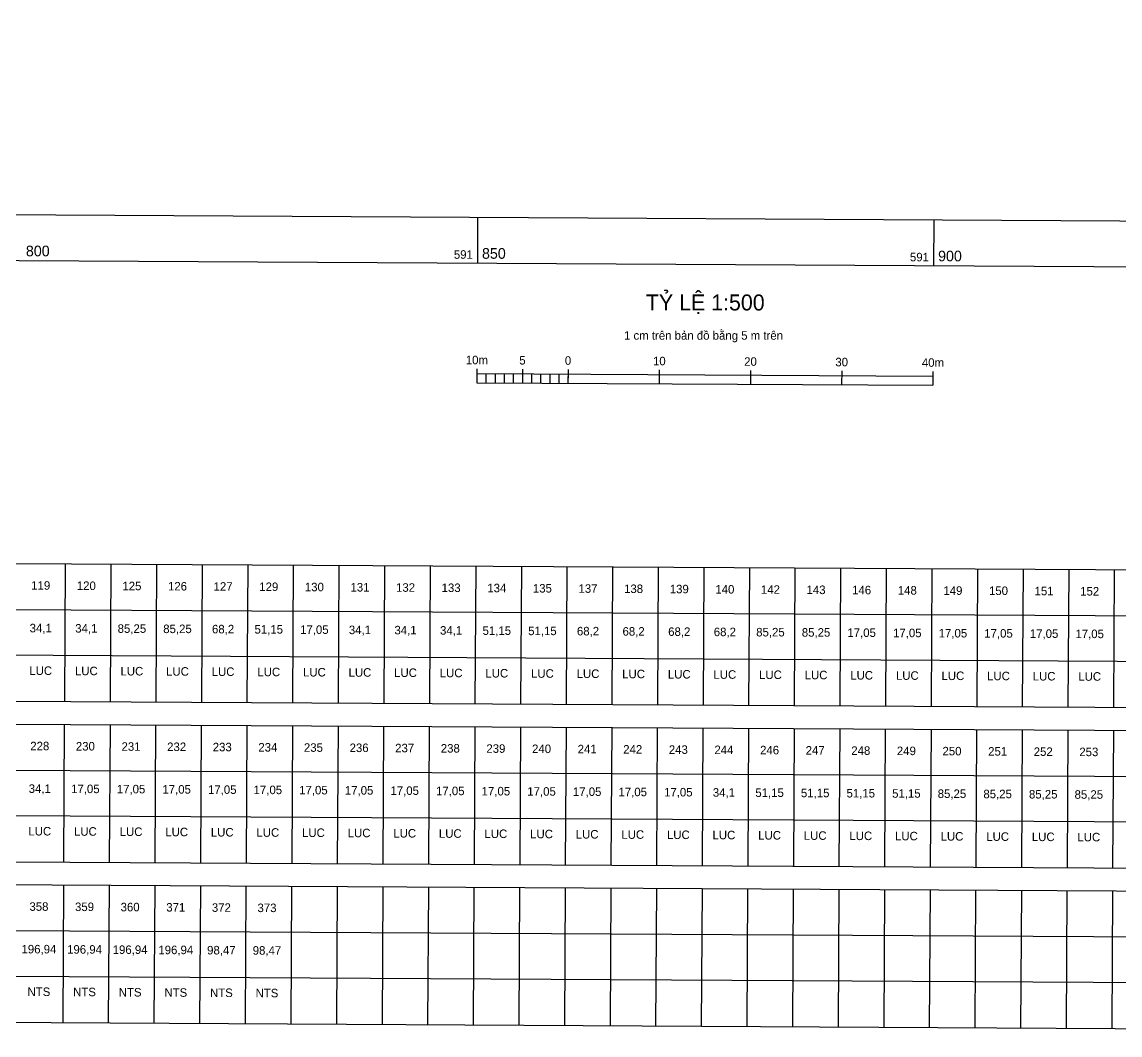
# Model space of a CAD drawing. Header units: metres. Extents: x 591850 to 11787374, y 2319432 to 2388242.
# Drawn here: x 11787030.3 to 11787159.1, y 2387736.4 to 2387855.2 of the extents above; entities that cross this region are included whole.
import ezdxf
from ezdxf.enums import TextEntityAlignment as Align

# ---------------------------------------------------------------- set-up
doc = ezdxf.new("R2010")
doc.units = ezdxf.units.M
doc.layers.add('FeatureAttribs', color=7, linetype='Continuous')
doc.layers.add('Level 63', color=7, linetype='Continuous')

# ---------------------------------------------------------------- blocks, each defined once
blk = doc.blocks.new('FEATURE')

msp = doc.modelspace()

# ---------------------------------------------------------------- linework, layer by layer
at = {"layer": 'Level 63', "color": 7}
for points in [[(11786919.91, 2388215.45), (11787305.28, 2388213.31), (11787303.14, 2387825.69), (11786917.79, 2387827.83), (11786919.91, 2388215.45)], [(11786925.24, 2388210.04), (11787299.89, 2388207.96), (11787297.82, 2387831.1), (11786923.17, 2387833.19), (11786925.24, 2388210.04)]]:
    msp.add_lwpolyline(points, close=True, dxfattribs=at)
for points in [[(11787083.73, 2387832.29, 0), (11787083.7, 2387826.91, 0)], [(11787137.25, 2387832, 0), (11787137.22, 2387826.61, 0)], [(11787083.63, 2387814.53, 0), (11787083.63, 2387812.91, 0)], [(11787083.63, 2387813.99, 0), (11787137.15, 2387813.69, 0)], [(11787084.7, 2387813.98, 0), (11787084.7, 2387812.91, 0)], [(11787085.77, 2387813.98, 0), (11787085.77, 2387812.9, 0)], [(11787086.84, 2387813.97, 0), (11787086.84, 2387812.89, 0)], [(11787087.91, 2387813.97, 0), (11787087.91, 2387812.89, 0)], [(11787088.99, 2387814.5, 0), (11787088.98, 2387812.88, 0)], [(11787088.98, 2387813.96, 0), (11787088.98, 2387812.88, 0)], [(11787090.05, 2387813.95, 0), (11787090.05, 2387812.88, 0)], [(11787091.12, 2387813.95, 0), (11787091.12, 2387812.87, 0)], [(11787092.2, 2387813.94, 0), (11787092.19, 2387812.86, 0)], [(11787093.27, 2387813.94, 0), (11787093.26, 2387812.86, 0)], [(11787094.34, 2387814.47, 0), (11787094.33, 2387812.85, 0)], [(11787094.34, 2387813.93, 0), (11787094.33, 2387812.85, 0)], [(11787105.04, 2387814.41, 0), (11787105.03, 2387812.79, 0)], [(11787115.75, 2387814.35, 0), (11787115.74, 2387812.73, 0)], [(11787126.45, 2387814.29, 0), (11787126.44, 2387812.67, 0)], [(11787137.16, 2387814.23, 0), (11787137.15, 2387812.61, 0)], [(11787083.63, 2387812.91, 0), (11787137.15, 2387812.61, 0)], [(11786922.94, 2387792.27, 0), (11787297.59, 2387790.19, 0)], [(11787035.34, 2387791.65, 0), (11787035.25, 2387775.5, 0)], [(11787040.69, 2387791.62, 0), (11787040.6, 2387775.47, 0)], [(11787046.04, 2387791.59, 0), (11787045.95, 2387775.44, 0)], [(11787051.39, 2387791.56, 0), (11787051.31, 2387775.41, 0)], [(11787056.75, 2387791.53, 0), (11787056.66, 2387775.38, 0)], [(11787062.1, 2387791.5, 0), (11787062.01, 2387775.35, 0)], [(11787067.45, 2387791.47, 0), (11787067.36, 2387775.32, 0)], [(11787072.8, 2387791.44, 0), (11787072.71, 2387775.29, 0)], [(11787078.16, 2387791.41, 0), (11787078.07, 2387775.26, 0)], [(11787083.51, 2387791.38, 0), (11787083.42, 2387775.23, 0)], [(11787088.86, 2387791.35, 0), (11787088.77, 2387775.2, 0)], [(11787094.21, 2387791.32, 0), (11787094.12, 2387775.17, 0)], [(11787099.56, 2387791.29, 0), (11787099.48, 2387775.14, 0)], [(11787104.92, 2387791.26, 0), (11787104.83, 2387775.11, 0)], [(11787110.27, 2387791.23, 0), (11787110.18, 2387775.08, 0)], [(11787115.62, 2387791.2, 0), (11787115.53, 2387775.05, 0)], [(11787120.97, 2387791.17, 0), (11787120.88, 2387775.02, 0)], [(11787126.32, 2387791.14, 0), (11787126.24, 2387774.99, 0)], [(11787131.68, 2387791.11, 0), (11787131.59, 2387774.96, 0)], [(11787137.03, 2387791.08, 0), (11787136.94, 2387774.93, 0)], [(11787142.38, 2387791.05, 0), (11787142.29, 2387774.9, 0)], [(11787147.73, 2387791.02, 0), (11787147.64, 2387774.87, 0)], [(11787153.09, 2387790.99, 0), (11787153, 2387774.84, 0)], [(11787158.44, 2387790.96, 0), (11787158.35, 2387774.81, 0)], [(11786922.91, 2387786.89, 0), (11787297.56, 2387784.8, 0)], [(11787297.53, 2387779.42, 0), (11786922.88, 2387781.5, 0)], [(11786922.86, 2387776.12, 0), (11787297.5, 2387774.04, 0)], [(11786922.84, 2387773.43, 0), (11787297.49, 2387771.34, 0)], [(11787035.23, 2387772.8, 0), (11787035.15, 2387756.65, 0)], [(11787040.59, 2387772.77, 0), (11787040.5, 2387756.62, 0)], [(11787045.94, 2387772.74, 0), (11787045.85, 2387756.59, 0)], [(11787051.29, 2387772.71, 0), (11787051.2, 2387756.56, 0)], [(11787056.64, 2387772.68, 0), (11787056.55, 2387756.53, 0)], [(11787062, 2387772.65, 0), (11787061.91, 2387756.5, 0)], [(11787067.35, 2387772.62, 0), (11787067.26, 2387756.47, 0)], [(11787072.7, 2387772.6, 0), (11787072.61, 2387756.44, 0)], [(11787078.05, 2387772.57, 0), (11787077.96, 2387756.41, 0)], [(11787083.4, 2387772.54, 0), (11787083.32, 2387756.38, 0)], [(11787088.76, 2387772.51, 0), (11787088.67, 2387756.36, 0)], [(11787094.11, 2387772.48, 0), (11787094.02, 2387756.33, 0)], [(11787099.46, 2387772.45, 0), (11787099.37, 2387756.3, 0)], [(11787104.81, 2387772.42, 0), (11787104.72, 2387756.27, 0)], [(11787110.16, 2387772.39, 0), (11787110.08, 2387756.24, 0)], [(11787115.52, 2387772.36, 0), (11787115.43, 2387756.21, 0)], [(11787120.87, 2387772.33, 0), (11787120.78, 2387756.18, 0)], [(11787126.22, 2387772.3, 0), (11787126.13, 2387756.15, 0)], [(11787131.57, 2387772.27, 0), (11787131.48, 2387756.12, 0)], [(11787136.93, 2387772.24, 0), (11787136.84, 2387756.09, 0)], [(11787142.28, 2387772.21, 0), (11787142.19, 2387756.06, 0)], [(11787147.63, 2387772.18, 0), (11787147.54, 2387756.03, 0)], [(11787152.98, 2387772.15, 0), (11787152.89, 2387756, 0)], [(11787158.33, 2387772.12, 0), (11787158.24, 2387755.97, 0)], [(11786922.81, 2387768.04, 0), (11787297.46, 2387765.96, 0)], [(11787297.43, 2387760.58, 0), (11786922.78, 2387762.66, 0)], [(11786922.75, 2387757.28, 0), (11787297.4, 2387755.19, 0)], [(11786922.74, 2387754.59, 0), (11787297.38, 2387752.5, 0)], [(11787035.13, 2387753.96, 0), (11787035.04, 2387737.81, 0)], [(11787040.48, 2387753.93, 0), (11787040.39, 2387737.78, 0)], [(11787045.84, 2387753.9, 0), (11787045.75, 2387737.75, 0)], [(11787051.19, 2387753.87, 0), (11787051.1, 2387737.72, 0)], [(11787056.54, 2387753.84, 0), (11787056.45, 2387737.69, 0)], [(11787061.89, 2387753.81, 0), (11787061.8, 2387737.66, 0)], [(11787067.24, 2387753.78, 0), (11787067.16, 2387737.63, 0)], [(11787072.6, 2387753.75, 0), (11787072.51, 2387737.6, 0)], [(11787077.95, 2387753.72, 0), (11787077.86, 2387737.57, 0)], [(11787083.3, 2387753.69, 0), (11787083.21, 2387737.54, 0)], [(11787088.65, 2387753.66, 0), (11787088.56, 2387737.51, 0)], [(11787094, 2387753.63, 0), (11787093.92, 2387737.48, 0)], [(11787099.36, 2387753.6, 0), (11787099.27, 2387737.45, 0)], [(11787104.71, 2387753.57, 0), (11787104.62, 2387737.42, 0)], [(11787110.06, 2387753.54, 0), (11787109.97, 2387737.39, 0)], [(11787115.41, 2387753.51, 0), (11787115.32, 2387737.36, 0)], [(11787120.77, 2387753.48, 0), (11787120.68, 2387737.33, 0)], [(11787126.12, 2387753.46, 0), (11787126.03, 2387737.3, 0)], [(11787131.47, 2387753.43, 0), (11787131.38, 2387737.27, 0)], [(11787136.82, 2387753.4, 0), (11787136.73, 2387737.24, 0)], [(11787142.17, 2387753.37, 0), (11787142.08, 2387737.22, 0)], [(11787147.53, 2387753.34, 0), (11787147.44, 2387737.19, 0)], [(11787152.88, 2387753.31, 0), (11787152.79, 2387737.16, 0)], [(11787158.23, 2387753.28, 0), (11787158.14, 2387737.13, 0)], [(11786922.71, 2387749.2, 0), (11787297.35, 2387747.12, 0)], [(11787297.33, 2387741.73, 0), (11786922.68, 2387743.82, 0)], [(11786922.65, 2387738.43, 0), (11787297.3, 2387736.35, 0)]]:
    msp.add_polyline3d(points, dxfattribs=at)

# ---------------------------------------------------------------- block references
at = {"layer": 'FeatureAttribs'}
ref = msp.add_blockref('FEATURE', (11787030.72, 2387827.74), dxfattribs=at)
ref.add_attrib('NAME', '800', (11787030.72, 2387827.74), dxfattribs={"color": 7, "height": 1.25})
ref = msp.add_blockref('FEATURE', (11787083.17, 2387827.45), dxfattribs=at)
ref.add_attrib('NAME', '591', dxfattribs={"color": 7, "height": 1}).set_placement((11787083.17, 2387827.45), align=Align.RIGHT)
ref = msp.add_blockref('FEATURE', (11787084.24, 2387827.45), dxfattribs=at)
ref.add_attrib('NAME', '850', (11787084.24, 2387827.45), dxfattribs={"color": 7, "height": 1.25})
ref = msp.add_blockref('FEATURE', (11787136.69, 2387827.15), dxfattribs=at)
ref.add_attrib('NAME', '591', dxfattribs={"color": 7, "height": 1}).set_placement((11787136.69, 2387827.15), align=Align.RIGHT)
ref = msp.add_blockref('FEATURE', (11787137.76, 2387827.15), dxfattribs=at)
ref.add_attrib('NAME', '900', (11787137.76, 2387827.15), dxfattribs={"color": 7, "height": 1.25})
ref = msp.add_blockref('FEATURE', (11787110.44, 2387823.26), dxfattribs=at)
ref.add_attrib('NAME', 'TỶ LỆ 1:500', dxfattribs={"color": 7, "height": 1.875}).set_placement((11787110.44, 2387823.26), align=Align.TOP_CENTER)
ref = msp.add_blockref('FEATURE', (11787110.42, 2387818.95), dxfattribs=at)
ref.add_attrib('NAME', '1 cm trên bản đồ bằng 5 m trên ', dxfattribs={"color": 7, "height": 1}).set_placement((11787110.42, 2387818.95), align=Align.TOP_CENTER)
ref = msp.add_blockref('FEATURE', (11787083.64, 2387815.07), dxfattribs=at)
ref.add_attrib('NAME', '10m', dxfattribs={"color": 7, "height": 1}).set_placement((11787083.64, 2387815.07), align=Align.CENTER)
ref = msp.add_blockref('FEATURE', (11787088.99, 2387815.04), dxfattribs=at)
ref.add_attrib('NAME', '5', dxfattribs={"color": 7, "height": 1}).set_placement((11787088.99, 2387815.04), align=Align.CENTER)
ref = msp.add_blockref('FEATURE', (11787094.34, 2387815.01), dxfattribs=at)
ref.add_attrib('NAME', '0', dxfattribs={"color": 7, "height": 1}).set_placement((11787094.34, 2387815.01), align=Align.CENTER)
ref = msp.add_blockref('FEATURE', (11787105.05, 2387814.95), dxfattribs=at)
ref.add_attrib('NAME', '10', dxfattribs={"color": 7, "height": 1}).set_placement((11787105.05, 2387814.95), align=Align.CENTER)
ref = msp.add_blockref('FEATURE', (11787115.75, 2387814.89), dxfattribs=at)
ref.add_attrib('NAME', '20', dxfattribs={"color": 7, "height": 1}).set_placement((11787115.75, 2387814.89), align=Align.CENTER)
ref = msp.add_blockref('FEATURE', (11787126.45, 2387814.83), dxfattribs=at)
ref.add_attrib('NAME', '30', dxfattribs={"color": 7, "height": 1}).set_placement((11787126.45, 2387814.83), align=Align.CENTER)
ref = msp.add_blockref('FEATURE', (11787137.16, 2387814.77), dxfattribs=at)
ref.add_attrib('NAME', '40m', dxfattribs={"color": 7, "height": 1}).set_placement((11787137.16, 2387814.77), align=Align.CENTER)
ref = msp.add_blockref('FEATURE', (11787032.46, 2387789.11), dxfattribs=at)
ref.add_attrib('NAME', '119', dxfattribs={"color": 2, "height": 1}).set_placement((11787032.46, 2387789.11), align=Align.MIDDLE_CENTER)
ref = msp.add_blockref('FEATURE', (11787037.81, 2387789.08), dxfattribs=at)
ref.add_attrib('NAME', '120', dxfattribs={"color": 2, "height": 1}).set_placement((11787037.81, 2387789.08), align=Align.MIDDLE_CENTER)
ref = msp.add_blockref('FEATURE', (11787043.16, 2387789.05), dxfattribs=at)
ref.add_attrib('NAME', '125', dxfattribs={"color": 2, "height": 1}).set_placement((11787043.16, 2387789.05), align=Align.MIDDLE_CENTER)
ref = msp.add_blockref('FEATURE', (11787048.51, 2387789.02), dxfattribs=at)
ref.add_attrib('NAME', '126', dxfattribs={"color": 2, "height": 1}).set_placement((11787048.51, 2387789.02), align=Align.MIDDLE_CENTER)
ref = msp.add_blockref('FEATURE', (11787053.86, 2387788.99), dxfattribs=at)
ref.add_attrib('NAME', '127', dxfattribs={"color": 2, "height": 1}).set_placement((11787053.86, 2387788.99), align=Align.MIDDLE_CENTER)
ref = msp.add_blockref('FEATURE', (11787059.22, 2387788.96), dxfattribs=at)
ref.add_attrib('NAME', '129', dxfattribs={"color": 2, "height": 1}).set_placement((11787059.22, 2387788.96), align=Align.MIDDLE_CENTER)
ref = msp.add_blockref('FEATURE', (11787064.57, 2387788.93), dxfattribs=at)
ref.add_attrib('NAME', '130', dxfattribs={"color": 2, "height": 1}).set_placement((11787064.57, 2387788.93), align=Align.MIDDLE_CENTER)
ref = msp.add_blockref('FEATURE', (11787069.92, 2387788.9), dxfattribs=at)
ref.add_attrib('NAME', '131', dxfattribs={"color": 2, "height": 1}).set_placement((11787069.92, 2387788.9), align=Align.MIDDLE_CENTER)
ref = msp.add_blockref('FEATURE', (11787075.27, 2387788.87), dxfattribs=at)
ref.add_attrib('NAME', '132', dxfattribs={"color": 2, "height": 1}).set_placement((11787075.27, 2387788.87), align=Align.MIDDLE_CENTER)
ref = msp.add_blockref('FEATURE', (11787080.62, 2387788.84), dxfattribs=at)
ref.add_attrib('NAME', '133', dxfattribs={"color": 2, "height": 1}).set_placement((11787080.62, 2387788.84), align=Align.MIDDLE_CENTER)
ref = msp.add_blockref('FEATURE', (11787085.98, 2387788.81), dxfattribs=at)
ref.add_attrib('NAME', '134', dxfattribs={"color": 2, "height": 1}).set_placement((11787085.98, 2387788.81), align=Align.MIDDLE_CENTER)
ref = msp.add_blockref('FEATURE', (11787091.33, 2387788.78), dxfattribs=at)
ref.add_attrib('NAME', '135', dxfattribs={"color": 2, "height": 1}).set_placement((11787091.33, 2387788.78), align=Align.MIDDLE_CENTER)
ref = msp.add_blockref('FEATURE', (11787096.68, 2387788.75), dxfattribs=at)
ref.add_attrib('NAME', '137', dxfattribs={"color": 2, "height": 1}).set_placement((11787096.68, 2387788.75), align=Align.MIDDLE_CENTER)
ref = msp.add_blockref('FEATURE', (11787102.03, 2387788.72), dxfattribs=at)
ref.add_attrib('NAME', '138', dxfattribs={"color": 2, "height": 1}).set_placement((11787102.03, 2387788.72), align=Align.MIDDLE_CENTER)
ref = msp.add_blockref('FEATURE', (11787107.39, 2387788.69), dxfattribs=at)
ref.add_attrib('NAME', '139', dxfattribs={"color": 2, "height": 1}).set_placement((11787107.39, 2387788.69), align=Align.MIDDLE_CENTER)
ref = msp.add_blockref('FEATURE', (11787112.74, 2387788.66), dxfattribs=at)
ref.add_attrib('NAME', '140', dxfattribs={"color": 2, "height": 1}).set_placement((11787112.74, 2387788.66), align=Align.MIDDLE_CENTER)
ref = msp.add_blockref('FEATURE', (11787118.09, 2387788.63), dxfattribs=at)
ref.add_attrib('NAME', '142', dxfattribs={"color": 2, "height": 1}).set_placement((11787118.09, 2387788.63), align=Align.MIDDLE_CENTER)
ref = msp.add_blockref('FEATURE', (11787123.44, 2387788.6), dxfattribs=at)
ref.add_attrib('NAME', '143', dxfattribs={"color": 2, "height": 1}).set_placement((11787123.44, 2387788.6), align=Align.MIDDLE_CENTER)
ref = msp.add_blockref('FEATURE', (11787128.79, 2387788.57), dxfattribs=at)
ref.add_attrib('NAME', '146', dxfattribs={"color": 2, "height": 1}).set_placement((11787128.79, 2387788.57), align=Align.MIDDLE_CENTER)
ref = msp.add_blockref('FEATURE', (11787134.15, 2387788.54), dxfattribs=at)
ref.add_attrib('NAME', '148', dxfattribs={"color": 2, "height": 1}).set_placement((11787134.15, 2387788.54), align=Align.MIDDLE_CENTER)
ref = msp.add_blockref('FEATURE', (11787139.5, 2387788.51), dxfattribs=at)
ref.add_attrib('NAME', '149', dxfattribs={"color": 2, "height": 1}).set_placement((11787139.5, 2387788.51), align=Align.MIDDLE_CENTER)
ref = msp.add_blockref('FEATURE', (11787144.85, 2387788.49), dxfattribs=at)
ref.add_attrib('NAME', '150', dxfattribs={"color": 2, "height": 1}).set_placement((11787144.85, 2387788.49), align=Align.MIDDLE_CENTER)
ref = msp.add_blockref('FEATURE', (11787150.2, 2387788.46), dxfattribs=at)
ref.add_attrib('NAME', '151', dxfattribs={"color": 2, "height": 1}).set_placement((11787150.2, 2387788.46), align=Align.MIDDLE_CENTER)
ref = msp.add_blockref('FEATURE', (11787155.55, 2387788.43), dxfattribs=at)
ref.add_attrib('NAME', '152', dxfattribs={"color": 2, "height": 1}).set_placement((11787155.55, 2387788.43), align=Align.MIDDLE_CENTER)
ref = msp.add_blockref('FEATURE', (11787032.46, 2387784.11), dxfattribs=at)
ref.add_attrib('NAME', '34,1', dxfattribs={"color": 1, "height": 1}).set_placement((11787032.46, 2387784.11), align=Align.MIDDLE_CENTER)
ref = msp.add_blockref('FEATURE', (11787037.81, 2387784.08), dxfattribs=at)
ref.add_attrib('NAME', '34,1', dxfattribs={"color": 1, "height": 1}).set_placement((11787037.81, 2387784.08), align=Align.MIDDLE_CENTER)
ref = msp.add_blockref('FEATURE', (11787043.16, 2387784.05), dxfattribs=at)
ref.add_attrib('NAME', '85,25', dxfattribs={"color": 1, "height": 1}).set_placement((11787043.16, 2387784.05), align=Align.MIDDLE_CENTER)
ref = msp.add_blockref('FEATURE', (11787048.51, 2387784.02), dxfattribs=at)
ref.add_attrib('NAME', '85,25', dxfattribs={"color": 1, "height": 1}).set_placement((11787048.51, 2387784.02), align=Align.MIDDLE_CENTER)
ref = msp.add_blockref('FEATURE', (11787053.86, 2387783.99), dxfattribs=at)
ref.add_attrib('NAME', '68,2', dxfattribs={"color": 1, "height": 1}).set_placement((11787053.86, 2387783.99), align=Align.MIDDLE_CENTER)
ref = msp.add_blockref('FEATURE', (11787059.22, 2387783.96), dxfattribs=at)
ref.add_attrib('NAME', '51,15', dxfattribs={"color": 1, "height": 1}).set_placement((11787059.22, 2387783.96), align=Align.MIDDLE_CENTER)
ref = msp.add_blockref('FEATURE', (11787064.57, 2387783.93), dxfattribs=at)
ref.add_attrib('NAME', '17,05', dxfattribs={"color": 1, "height": 1}).set_placement((11787064.57, 2387783.93), align=Align.MIDDLE_CENTER)
ref = msp.add_blockref('FEATURE', (11787069.92, 2387783.9), dxfattribs=at)
ref.add_attrib('NAME', '34,1', dxfattribs={"color": 1, "height": 1}).set_placement((11787069.92, 2387783.9), align=Align.MIDDLE_CENTER)
ref = msp.add_blockref('FEATURE', (11787075.27, 2387783.87), dxfattribs=at)
ref.add_attrib('NAME', '34,1', dxfattribs={"color": 1, "height": 1}).set_placement((11787075.27, 2387783.87), align=Align.MIDDLE_CENTER)
ref = msp.add_blockref('FEATURE', (11787080.62, 2387783.84), dxfattribs=at)
ref.add_attrib('NAME', '34,1', dxfattribs={"color": 1, "height": 1}).set_placement((11787080.62, 2387783.84), align=Align.MIDDLE_CENTER)
ref = msp.add_blockref('FEATURE', (11787085.98, 2387783.81), dxfattribs=at)
ref.add_attrib('NAME', '51,15', dxfattribs={"color": 1, "height": 1}).set_placement((11787085.98, 2387783.81), align=Align.MIDDLE_CENTER)
ref = msp.add_blockref('FEATURE', (11787091.33, 2387783.78), dxfattribs=at)
ref.add_attrib('NAME', '51,15', dxfattribs={"color": 1, "height": 1}).set_placement((11787091.33, 2387783.78), align=Align.MIDDLE_CENTER)
ref = msp.add_blockref('FEATURE', (11787096.68, 2387783.75), dxfattribs=at)
ref.add_attrib('NAME', '68,2', dxfattribs={"color": 1, "height": 1}).set_placement((11787096.68, 2387783.75), align=Align.MIDDLE_CENTER)
ref = msp.add_blockref('FEATURE', (11787102.03, 2387783.72), dxfattribs=at)
ref.add_attrib('NAME', '68,2', dxfattribs={"color": 1, "height": 1}).set_placement((11787102.03, 2387783.72), align=Align.MIDDLE_CENTER)
ref = msp.add_blockref('FEATURE', (11787107.39, 2387783.69), dxfattribs=at)
ref.add_attrib('NAME', '68,2', dxfattribs={"color": 1, "height": 1}).set_placement((11787107.39, 2387783.69), align=Align.MIDDLE_CENTER)
ref = msp.add_blockref('FEATURE', (11787112.74, 2387783.66), dxfattribs=at)
ref.add_attrib('NAME', '68,2', dxfattribs={"color": 1, "height": 1}).set_placement((11787112.74, 2387783.66), align=Align.MIDDLE_CENTER)
ref = msp.add_blockref('FEATURE', (11787118.09, 2387783.63), dxfattribs=at)
ref.add_attrib('NAME', '85,25', dxfattribs={"color": 1, "height": 1}).set_placement((11787118.09, 2387783.63), align=Align.MIDDLE_CENTER)
ref = msp.add_blockref('FEATURE', (11787123.44, 2387783.6), dxfattribs=at)
ref.add_attrib('NAME', '85,25', dxfattribs={"color": 1, "height": 1}).set_placement((11787123.44, 2387783.6), align=Align.MIDDLE_CENTER)
ref = msp.add_blockref('FEATURE', (11787128.79, 2387783.57), dxfattribs=at)
ref.add_attrib('NAME', '17,05', dxfattribs={"color": 1, "height": 1}).set_placement((11787128.79, 2387783.57), align=Align.MIDDLE_CENTER)
ref = msp.add_blockref('FEATURE', (11787134.15, 2387783.54), dxfattribs=at)
ref.add_attrib('NAME', '17,05', dxfattribs={"color": 1, "height": 1}).set_placement((11787134.15, 2387783.54), align=Align.MIDDLE_CENTER)
ref = msp.add_blockref('FEATURE', (11787139.5, 2387783.51), dxfattribs=at)
ref.add_attrib('NAME', '17,05', dxfattribs={"color": 1, "height": 1}).set_placement((11787139.5, 2387783.51), align=Align.MIDDLE_CENTER)
ref = msp.add_blockref('FEATURE', (11787144.85, 2387783.49), dxfattribs=at)
ref.add_attrib('NAME', '17,05', dxfattribs={"color": 1, "height": 1}).set_placement((11787144.85, 2387783.49), align=Align.MIDDLE_CENTER)
ref = msp.add_blockref('FEATURE', (11787150.2, 2387783.46), dxfattribs=at)
ref.add_attrib('NAME', '17,05', dxfattribs={"color": 1, "height": 1}).set_placement((11787150.2, 2387783.46), align=Align.MIDDLE_CENTER)
ref = msp.add_blockref('FEATURE', (11787155.55, 2387783.43), dxfattribs=at)
ref.add_attrib('NAME', '17,05', dxfattribs={"color": 1, "height": 1}).set_placement((11787155.55, 2387783.43), align=Align.MIDDLE_CENTER)
ref = msp.add_blockref('FEATURE', (11787032.46, 2387779.11), dxfattribs=at)
ref.add_attrib('NAME', 'LUC', dxfattribs={"color": 3, "height": 1}).set_placement((11787032.46, 2387779.11), align=Align.MIDDLE_CENTER)
ref = msp.add_blockref('FEATURE', (11787037.81, 2387779.08), dxfattribs=at)
ref.add_attrib('NAME', 'LUC', dxfattribs={"color": 3, "height": 1}).set_placement((11787037.81, 2387779.08), align=Align.MIDDLE_CENTER)
ref = msp.add_blockref('FEATURE', (11787043.16, 2387779.05), dxfattribs=at)
ref.add_attrib('NAME', 'LUC', dxfattribs={"color": 3, "height": 1}).set_placement((11787043.16, 2387779.05), align=Align.MIDDLE_CENTER)
ref = msp.add_blockref('FEATURE', (11787048.51, 2387779.02), dxfattribs=at)
ref.add_attrib('NAME', 'LUC', dxfattribs={"color": 3, "height": 1}).set_placement((11787048.51, 2387779.02), align=Align.MIDDLE_CENTER)
ref = msp.add_blockref('FEATURE', (11787053.86, 2387778.99), dxfattribs=at)
ref.add_attrib('NAME', 'LUC', dxfattribs={"color": 3, "height": 1}).set_placement((11787053.86, 2387778.99), align=Align.MIDDLE_CENTER)
ref = msp.add_blockref('FEATURE', (11787059.22, 2387778.96), dxfattribs=at)
ref.add_attrib('NAME', 'LUC', dxfattribs={"color": 3, "height": 1}).set_placement((11787059.22, 2387778.96), align=Align.MIDDLE_CENTER)
ref = msp.add_blockref('FEATURE', (11787064.57, 2387778.93), dxfattribs=at)
ref.add_attrib('NAME', 'LUC', dxfattribs={"color": 3, "height": 1}).set_placement((11787064.57, 2387778.93), align=Align.MIDDLE_CENTER)
ref = msp.add_blockref('FEATURE', (11787069.92, 2387778.9), dxfattribs=at)
ref.add_attrib('NAME', 'LUC', dxfattribs={"color": 3, "height": 1}).set_placement((11787069.92, 2387778.9), align=Align.MIDDLE_CENTER)
ref = msp.add_blockref('FEATURE', (11787075.27, 2387778.87), dxfattribs=at)
ref.add_attrib('NAME', 'LUC', dxfattribs={"color": 3, "height": 1}).set_placement((11787075.27, 2387778.87), align=Align.MIDDLE_CENTER)
ref = msp.add_blockref('FEATURE', (11787080.62, 2387778.84), dxfattribs=at)
ref.add_attrib('NAME', 'LUC', dxfattribs={"color": 3, "height": 1}).set_placement((11787080.62, 2387778.84), align=Align.MIDDLE_CENTER)
ref = msp.add_blockref('FEATURE', (11787085.98, 2387778.81), dxfattribs=at)
ref.add_attrib('NAME', 'LUC', dxfattribs={"color": 3, "height": 1}).set_placement((11787085.98, 2387778.81), align=Align.MIDDLE_CENTER)
ref = msp.add_blockref('FEATURE', (11787091.33, 2387778.78), dxfattribs=at)
ref.add_attrib('NAME', 'LUC', dxfattribs={"color": 3, "height": 1}).set_placement((11787091.33, 2387778.78), align=Align.MIDDLE_CENTER)
ref = msp.add_blockref('FEATURE', (11787096.68, 2387778.75), dxfattribs=at)
ref.add_attrib('NAME', 'LUC', dxfattribs={"color": 3, "height": 1}).set_placement((11787096.68, 2387778.75), align=Align.MIDDLE_CENTER)
ref = msp.add_blockref('FEATURE', (11787102.03, 2387778.72), dxfattribs=at)
ref.add_attrib('NAME', 'LUC', dxfattribs={"color": 3, "height": 1}).set_placement((11787102.03, 2387778.72), align=Align.MIDDLE_CENTER)
ref = msp.add_blockref('FEATURE', (11787107.39, 2387778.69), dxfattribs=at)
ref.add_attrib('NAME', 'LUC', dxfattribs={"color": 3, "height": 1}).set_placement((11787107.39, 2387778.69), align=Align.MIDDLE_CENTER)
ref = msp.add_blockref('FEATURE', (11787112.74, 2387778.66), dxfattribs=at)
ref.add_attrib('NAME', 'LUC', dxfattribs={"color": 3, "height": 1}).set_placement((11787112.74, 2387778.66), align=Align.MIDDLE_CENTER)
ref = msp.add_blockref('FEATURE', (11787118.09, 2387778.63), dxfattribs=at)
ref.add_attrib('NAME', 'LUC', dxfattribs={"color": 3, "height": 1}).set_placement((11787118.09, 2387778.63), align=Align.MIDDLE_CENTER)
ref = msp.add_blockref('FEATURE', (11787123.44, 2387778.6), dxfattribs=at)
ref.add_attrib('NAME', 'LUC', dxfattribs={"color": 3, "height": 1}).set_placement((11787123.44, 2387778.6), align=Align.MIDDLE_CENTER)
ref = msp.add_blockref('FEATURE', (11787128.79, 2387778.57), dxfattribs=at)
ref.add_attrib('NAME', 'LUC', dxfattribs={"color": 3, "height": 1}).set_placement((11787128.79, 2387778.57), align=Align.MIDDLE_CENTER)
ref = msp.add_blockref('FEATURE', (11787134.15, 2387778.54), dxfattribs=at)
ref.add_attrib('NAME', 'LUC', dxfattribs={"color": 3, "height": 1}).set_placement((11787134.15, 2387778.54), align=Align.MIDDLE_CENTER)
ref = msp.add_blockref('FEATURE', (11787139.5, 2387778.51), dxfattribs=at)
ref.add_attrib('NAME', 'LUC', dxfattribs={"color": 3, "height": 1}).set_placement((11787139.5, 2387778.51), align=Align.MIDDLE_CENTER)
ref = msp.add_blockref('FEATURE', (11787144.85, 2387778.49), dxfattribs=at)
ref.add_attrib('NAME', 'LUC', dxfattribs={"color": 3, "height": 1}).set_placement((11787144.85, 2387778.49), align=Align.MIDDLE_CENTER)
ref = msp.add_blockref('FEATURE', (11787150.2, 2387778.46), dxfattribs=at)
ref.add_attrib('NAME', 'LUC', dxfattribs={"color": 3, "height": 1}).set_placement((11787150.2, 2387778.46), align=Align.MIDDLE_CENTER)
ref = msp.add_blockref('FEATURE', (11787155.55, 2387778.43), dxfattribs=at)
ref.add_attrib('NAME', 'LUC', dxfattribs={"color": 3, "height": 1}).set_placement((11787155.55, 2387778.43), align=Align.MIDDLE_CENTER)
ref = msp.add_blockref('FEATURE', (11787032.35, 2387770.27), dxfattribs=at)
ref.add_attrib('NAME', '228', dxfattribs={"color": 2, "height": 1}).set_placement((11787032.35, 2387770.27), align=Align.MIDDLE_CENTER)
ref = msp.add_blockref('FEATURE', (11787037.7, 2387770.24), dxfattribs=at)
ref.add_attrib('NAME', '230', dxfattribs={"color": 2, "height": 1}).set_placement((11787037.7, 2387770.24), align=Align.MIDDLE_CENTER)
ref = msp.add_blockref('FEATURE', (11787043.06, 2387770.21), dxfattribs=at)
ref.add_attrib('NAME', '231', dxfattribs={"color": 2, "height": 1}).set_placement((11787043.06, 2387770.21), align=Align.MIDDLE_CENTER)
ref = msp.add_blockref('FEATURE', (11787048.41, 2387770.18), dxfattribs=at)
ref.add_attrib('NAME', '232', dxfattribs={"color": 2, "height": 1}).set_placement((11787048.41, 2387770.18), align=Align.MIDDLE_CENTER)
ref = msp.add_blockref('FEATURE', (11787053.76, 2387770.15), dxfattribs=at)
ref.add_attrib('NAME', '233', dxfattribs={"color": 2, "height": 1}).set_placement((11787053.76, 2387770.15), align=Align.MIDDLE_CENTER)
ref = msp.add_blockref('FEATURE', (11787059.11, 2387770.12), dxfattribs=at)
ref.add_attrib('NAME', '234', dxfattribs={"color": 2, "height": 1}).set_placement((11787059.11, 2387770.12), align=Align.MIDDLE_CENTER)
ref = msp.add_blockref('FEATURE', (11787064.46, 2387770.09), dxfattribs=at)
ref.add_attrib('NAME', '235', dxfattribs={"color": 2, "height": 1}).set_placement((11787064.46, 2387770.09), align=Align.MIDDLE_CENTER)
ref = msp.add_blockref('FEATURE', (11787069.82, 2387770.06), dxfattribs=at)
ref.add_attrib('NAME', '236', dxfattribs={"color": 2, "height": 1}).set_placement((11787069.82, 2387770.06), align=Align.MIDDLE_CENTER)
ref = msp.add_blockref('FEATURE', (11787075.17, 2387770.03), dxfattribs=at)
ref.add_attrib('NAME', '237', dxfattribs={"color": 2, "height": 1}).set_placement((11787075.17, 2387770.03), align=Align.MIDDLE_CENTER)
ref = msp.add_blockref('FEATURE', (11787080.52, 2387770), dxfattribs=at)
ref.add_attrib('NAME', '238', dxfattribs={"color": 2, "height": 1}).set_placement((11787080.52, 2387770), align=Align.MIDDLE_CENTER)
ref = msp.add_blockref('FEATURE', (11787085.87, 2387769.97), dxfattribs=at)
ref.add_attrib('NAME', '239', dxfattribs={"color": 2, "height": 1}).set_placement((11787085.87, 2387769.97), align=Align.MIDDLE_CENTER)
ref = msp.add_blockref('FEATURE', (11787091.23, 2387769.94), dxfattribs=at)
ref.add_attrib('NAME', '240', dxfattribs={"color": 2, "height": 1}).set_placement((11787091.23, 2387769.94), align=Align.MIDDLE_CENTER)
ref = msp.add_blockref('FEATURE', (11787096.58, 2387769.91), dxfattribs=at)
ref.add_attrib('NAME', '241', dxfattribs={"color": 2, "height": 1}).set_placement((11787096.58, 2387769.91), align=Align.MIDDLE_CENTER)
ref = msp.add_blockref('FEATURE', (11787101.93, 2387769.88), dxfattribs=at)
ref.add_attrib('NAME', '242', dxfattribs={"color": 2, "height": 1}).set_placement((11787101.93, 2387769.88), align=Align.MIDDLE_CENTER)
ref = msp.add_blockref('FEATURE', (11787107.28, 2387769.85), dxfattribs=at)
ref.add_attrib('NAME', '243', dxfattribs={"color": 2, "height": 1}).set_placement((11787107.28, 2387769.85), align=Align.MIDDLE_CENTER)
ref = msp.add_blockref('FEATURE', (11787112.63, 2387769.82), dxfattribs=at)
ref.add_attrib('NAME', '244', dxfattribs={"color": 2, "height": 1}).set_placement((11787112.63, 2387769.82), align=Align.MIDDLE_CENTER)
ref = msp.add_blockref('FEATURE', (11787117.99, 2387769.79), dxfattribs=at)
ref.add_attrib('NAME', '246', dxfattribs={"color": 2, "height": 1}).set_placement((11787117.99, 2387769.79), align=Align.MIDDLE_CENTER)
ref = msp.add_blockref('FEATURE', (11787123.34, 2387769.76), dxfattribs=at)
ref.add_attrib('NAME', '247', dxfattribs={"color": 2, "height": 1}).set_placement((11787123.34, 2387769.76), align=Align.MIDDLE_CENTER)
ref = msp.add_blockref('FEATURE', (11787128.69, 2387769.73), dxfattribs=at)
ref.add_attrib('NAME', '248', dxfattribs={"color": 2, "height": 1}).set_placement((11787128.69, 2387769.73), align=Align.MIDDLE_CENTER)
ref = msp.add_blockref('FEATURE', (11787134.04, 2387769.7), dxfattribs=at)
ref.add_attrib('NAME', '249', dxfattribs={"color": 2, "height": 1}).set_placement((11787134.04, 2387769.7), align=Align.MIDDLE_CENTER)
ref = msp.add_blockref('FEATURE', (11787139.39, 2387769.67), dxfattribs=at)
ref.add_attrib('NAME', '250', dxfattribs={"color": 2, "height": 1}).set_placement((11787139.39, 2387769.67), align=Align.MIDDLE_CENTER)
ref = msp.add_blockref('FEATURE', (11787144.75, 2387769.64), dxfattribs=at)
ref.add_attrib('NAME', '251', dxfattribs={"color": 2, "height": 1}).set_placement((11787144.75, 2387769.64), align=Align.MIDDLE_CENTER)
ref = msp.add_blockref('FEATURE', (11787150.1, 2387769.61), dxfattribs=at)
ref.add_attrib('NAME', '252', dxfattribs={"color": 2, "height": 1}).set_placement((11787150.1, 2387769.61), align=Align.MIDDLE_CENTER)
ref = msp.add_blockref('FEATURE', (11787155.45, 2387769.58), dxfattribs=at)
ref.add_attrib('NAME', '253', dxfattribs={"color": 2, "height": 1}).set_placement((11787155.45, 2387769.58), align=Align.MIDDLE_CENTER)
ref = msp.add_blockref('FEATURE', (11787032.35, 2387765.27), dxfattribs=at)
ref.add_attrib('NAME', '34,1', dxfattribs={"color": 1, "height": 1}).set_placement((11787032.35, 2387765.27), align=Align.MIDDLE_CENTER)
ref = msp.add_blockref('FEATURE', (11787037.7, 2387765.24), dxfattribs=at)
ref.add_attrib('NAME', '17,05', dxfattribs={"color": 1, "height": 1}).set_placement((11787037.7, 2387765.24), align=Align.MIDDLE_CENTER)
ref = msp.add_blockref('FEATURE', (11787043.06, 2387765.21), dxfattribs=at)
ref.add_attrib('NAME', '17,05', dxfattribs={"color": 1, "height": 1}).set_placement((11787043.06, 2387765.21), align=Align.MIDDLE_CENTER)
ref = msp.add_blockref('FEATURE', (11787048.41, 2387765.18), dxfattribs=at)
ref.add_attrib('NAME', '17,05', dxfattribs={"color": 1, "height": 1}).set_placement((11787048.41, 2387765.18), align=Align.MIDDLE_CENTER)
ref = msp.add_blockref('FEATURE', (11787053.76, 2387765.15), dxfattribs=at)
ref.add_attrib('NAME', '17,05', dxfattribs={"color": 1, "height": 1}).set_placement((11787053.76, 2387765.15), align=Align.MIDDLE_CENTER)
ref = msp.add_blockref('FEATURE', (11787059.11, 2387765.12), dxfattribs=at)
ref.add_attrib('NAME', '17,05', dxfattribs={"color": 1, "height": 1}).set_placement((11787059.11, 2387765.12), align=Align.MIDDLE_CENTER)
ref = msp.add_blockref('FEATURE', (11787064.46, 2387765.09), dxfattribs=at)
ref.add_attrib('NAME', '17,05', dxfattribs={"color": 1, "height": 1}).set_placement((11787064.46, 2387765.09), align=Align.MIDDLE_CENTER)
ref = msp.add_blockref('FEATURE', (11787069.82, 2387765.06), dxfattribs=at)
ref.add_attrib('NAME', '17,05', dxfattribs={"color": 1, "height": 1}).set_placement((11787069.82, 2387765.06), align=Align.MIDDLE_CENTER)
ref = msp.add_blockref('FEATURE', (11787075.17, 2387765.03), dxfattribs=at)
ref.add_attrib('NAME', '17,05', dxfattribs={"color": 1, "height": 1}).set_placement((11787075.17, 2387765.03), align=Align.MIDDLE_CENTER)
ref = msp.add_blockref('FEATURE', (11787080.52, 2387765), dxfattribs=at)
ref.add_attrib('NAME', '17,05', dxfattribs={"color": 1, "height": 1}).set_placement((11787080.52, 2387765), align=Align.MIDDLE_CENTER)
ref = msp.add_blockref('FEATURE', (11787085.87, 2387764.97), dxfattribs=at)
ref.add_attrib('NAME', '17,05', dxfattribs={"color": 1, "height": 1}).set_placement((11787085.87, 2387764.97), align=Align.MIDDLE_CENTER)
ref = msp.add_blockref('FEATURE', (11787091.23, 2387764.94), dxfattribs=at)
ref.add_attrib('NAME', '17,05', dxfattribs={"color": 1, "height": 1}).set_placement((11787091.23, 2387764.94), align=Align.MIDDLE_CENTER)
ref = msp.add_blockref('FEATURE', (11787096.58, 2387764.91), dxfattribs=at)
ref.add_attrib('NAME', '17,05', dxfattribs={"color": 1, "height": 1}).set_placement((11787096.58, 2387764.91), align=Align.MIDDLE_CENTER)
ref = msp.add_blockref('FEATURE', (11787101.93, 2387764.88), dxfattribs=at)
ref.add_attrib('NAME', '17,05', dxfattribs={"color": 1, "height": 1}).set_placement((11787101.93, 2387764.88), align=Align.MIDDLE_CENTER)
ref = msp.add_blockref('FEATURE', (11787107.28, 2387764.85), dxfattribs=at)
ref.add_attrib('NAME', '17,05', dxfattribs={"color": 1, "height": 1}).set_placement((11787107.28, 2387764.85), align=Align.MIDDLE_CENTER)
ref = msp.add_blockref('FEATURE', (11787112.63, 2387764.82), dxfattribs=at)
ref.add_attrib('NAME', '34,1', dxfattribs={"color": 1, "height": 1}).set_placement((11787112.63, 2387764.82), align=Align.MIDDLE_CENTER)
ref = msp.add_blockref('FEATURE', (11787117.99, 2387764.79), dxfattribs=at)
ref.add_attrib('NAME', '51,15', dxfattribs={"color": 1, "height": 1}).set_placement((11787117.99, 2387764.79), align=Align.MIDDLE_CENTER)
ref = msp.add_blockref('FEATURE', (11787123.34, 2387764.76), dxfattribs=at)
ref.add_attrib('NAME', '51,15', dxfattribs={"color": 1, "height": 1}).set_placement((11787123.34, 2387764.76), align=Align.MIDDLE_CENTER)
ref = msp.add_blockref('FEATURE', (11787128.69, 2387764.73), dxfattribs=at)
ref.add_attrib('NAME', '51,15', dxfattribs={"color": 1, "height": 1}).set_placement((11787128.69, 2387764.73), align=Align.MIDDLE_CENTER)
ref = msp.add_blockref('FEATURE', (11787134.04, 2387764.7), dxfattribs=at)
ref.add_attrib('NAME', '51,15', dxfattribs={"color": 1, "height": 1}).set_placement((11787134.04, 2387764.7), align=Align.MIDDLE_CENTER)
ref = msp.add_blockref('FEATURE', (11787139.39, 2387764.67), dxfattribs=at)
ref.add_attrib('NAME', '85,25', dxfattribs={"color": 1, "height": 1}).set_placement((11787139.39, 2387764.67), align=Align.MIDDLE_CENTER)
ref = msp.add_blockref('FEATURE', (11787144.75, 2387764.64), dxfattribs=at)
ref.add_attrib('NAME', '85,25', dxfattribs={"color": 1, "height": 1}).set_placement((11787144.75, 2387764.64), align=Align.MIDDLE_CENTER)
ref = msp.add_blockref('FEATURE', (11787150.1, 2387764.61), dxfattribs=at)
ref.add_attrib('NAME', '85,25', dxfattribs={"color": 1, "height": 1}).set_placement((11787150.1, 2387764.61), align=Align.MIDDLE_CENTER)
ref = msp.add_blockref('FEATURE', (11787155.45, 2387764.58), dxfattribs=at)
ref.add_attrib('NAME', '85,25', dxfattribs={"color": 1, "height": 1}).set_placement((11787155.45, 2387764.58), align=Align.MIDDLE_CENTER)
ref = msp.add_blockref('FEATURE', (11787032.35, 2387760.27), dxfattribs=at)
ref.add_attrib('NAME', 'LUC', dxfattribs={"color": 3, "height": 1}).set_placement((11787032.35, 2387760.27), align=Align.MIDDLE_CENTER)
ref = msp.add_blockref('FEATURE', (11787037.7, 2387760.24), dxfattribs=at)
ref.add_attrib('NAME', 'LUC', dxfattribs={"color": 3, "height": 1}).set_placement((11787037.7, 2387760.24), align=Align.MIDDLE_CENTER)
ref = msp.add_blockref('FEATURE', (11787043.06, 2387760.21), dxfattribs=at)
ref.add_attrib('NAME', 'LUC', dxfattribs={"color": 3, "height": 1}).set_placement((11787043.06, 2387760.21), align=Align.MIDDLE_CENTER)
ref = msp.add_blockref('FEATURE', (11787048.41, 2387760.18), dxfattribs=at)
ref.add_attrib('NAME', 'LUC', dxfattribs={"color": 3, "height": 1}).set_placement((11787048.41, 2387760.18), align=Align.MIDDLE_CENTER)
ref = msp.add_blockref('FEATURE', (11787053.76, 2387760.15), dxfattribs=at)
ref.add_attrib('NAME', 'LUC', dxfattribs={"color": 3, "height": 1}).set_placement((11787053.76, 2387760.15), align=Align.MIDDLE_CENTER)
ref = msp.add_blockref('FEATURE', (11787059.11, 2387760.12), dxfattribs=at)
ref.add_attrib('NAME', 'LUC', dxfattribs={"color": 3, "height": 1}).set_placement((11787059.11, 2387760.12), align=Align.MIDDLE_CENTER)
ref = msp.add_blockref('FEATURE', (11787064.46, 2387760.09), dxfattribs=at)
ref.add_attrib('NAME', 'LUC', dxfattribs={"color": 3, "height": 1}).set_placement((11787064.46, 2387760.09), align=Align.MIDDLE_CENTER)
ref = msp.add_blockref('FEATURE', (11787069.82, 2387760.06), dxfattribs=at)
ref.add_attrib('NAME', 'LUC', dxfattribs={"color": 3, "height": 1}).set_placement((11787069.82, 2387760.06), align=Align.MIDDLE_CENTER)
ref = msp.add_blockref('FEATURE', (11787075.17, 2387760.03), dxfattribs=at)
ref.add_attrib('NAME', 'LUC', dxfattribs={"color": 3, "height": 1}).set_placement((11787075.17, 2387760.03), align=Align.MIDDLE_CENTER)
ref = msp.add_blockref('FEATURE', (11787080.52, 2387760), dxfattribs=at)
ref.add_attrib('NAME', 'LUC', dxfattribs={"color": 3, "height": 1}).set_placement((11787080.52, 2387760), align=Align.MIDDLE_CENTER)
ref = msp.add_blockref('FEATURE', (11787085.87, 2387759.97), dxfattribs=at)
ref.add_attrib('NAME', 'LUC', dxfattribs={"color": 3, "height": 1}).set_placement((11787085.87, 2387759.97), align=Align.MIDDLE_CENTER)
ref = msp.add_blockref('FEATURE', (11787091.23, 2387759.94), dxfattribs=at)
ref.add_attrib('NAME', 'LUC', dxfattribs={"color": 3, "height": 1}).set_placement((11787091.23, 2387759.94), align=Align.MIDDLE_CENTER)
ref = msp.add_blockref('FEATURE', (11787096.58, 2387759.91), dxfattribs=at)
ref.add_attrib('NAME', 'LUC', dxfattribs={"color": 3, "height": 1}).set_placement((11787096.58, 2387759.91), align=Align.MIDDLE_CENTER)
ref = msp.add_blockref('FEATURE', (11787101.93, 2387759.88), dxfattribs=at)
ref.add_attrib('NAME', 'LUC', dxfattribs={"color": 3, "height": 1}).set_placement((11787101.93, 2387759.88), align=Align.MIDDLE_CENTER)
ref = msp.add_blockref('FEATURE', (11787107.28, 2387759.85), dxfattribs=at)
ref.add_attrib('NAME', 'LUC', dxfattribs={"color": 3, "height": 1}).set_placement((11787107.28, 2387759.85), align=Align.MIDDLE_CENTER)
ref = msp.add_blockref('FEATURE', (11787112.63, 2387759.82), dxfattribs=at)
ref.add_attrib('NAME', 'LUC', dxfattribs={"color": 3, "height": 1}).set_placement((11787112.63, 2387759.82), align=Align.MIDDLE_CENTER)
ref = msp.add_blockref('FEATURE', (11787117.99, 2387759.79), dxfattribs=at)
ref.add_attrib('NAME', 'LUC', dxfattribs={"color": 3, "height": 1}).set_placement((11787117.99, 2387759.79), align=Align.MIDDLE_CENTER)
ref = msp.add_blockref('FEATURE', (11787123.34, 2387759.76), dxfattribs=at)
ref.add_attrib('NAME', 'LUC', dxfattribs={"color": 3, "height": 1}).set_placement((11787123.34, 2387759.76), align=Align.MIDDLE_CENTER)
ref = msp.add_blockref('FEATURE', (11787128.69, 2387759.73), dxfattribs=at)
ref.add_attrib('NAME', 'LUC', dxfattribs={"color": 3, "height": 1}).set_placement((11787128.69, 2387759.73), align=Align.MIDDLE_CENTER)
ref = msp.add_blockref('FEATURE', (11787134.04, 2387759.7), dxfattribs=at)
ref.add_attrib('NAME', 'LUC', dxfattribs={"color": 3, "height": 1}).set_placement((11787134.04, 2387759.7), align=Align.MIDDLE_CENTER)
ref = msp.add_blockref('FEATURE', (11787139.39, 2387759.67), dxfattribs=at)
ref.add_attrib('NAME', 'LUC', dxfattribs={"color": 3, "height": 1}).set_placement((11787139.39, 2387759.67), align=Align.MIDDLE_CENTER)
ref = msp.add_blockref('FEATURE', (11787144.75, 2387759.64), dxfattribs=at)
ref.add_attrib('NAME', 'LUC', dxfattribs={"color": 3, "height": 1}).set_placement((11787144.75, 2387759.64), align=Align.MIDDLE_CENTER)
ref = msp.add_blockref('FEATURE', (11787150.1, 2387759.61), dxfattribs=at)
ref.add_attrib('NAME', 'LUC', dxfattribs={"color": 3, "height": 1}).set_placement((11787150.1, 2387759.61), align=Align.MIDDLE_CENTER)
ref = msp.add_blockref('FEATURE', (11787155.45, 2387759.58), dxfattribs=at)
ref.add_attrib('NAME', 'LUC', dxfattribs={"color": 3, "height": 1}).set_placement((11787155.45, 2387759.58), align=Align.MIDDLE_CENTER)
ref = msp.add_blockref('FEATURE', (11787032.25, 2387751.43), dxfattribs=at)
ref.add_attrib('NAME', '358', dxfattribs={"color": 2, "height": 1}).set_placement((11787032.25, 2387751.43), align=Align.MIDDLE_CENTER)
ref = msp.add_blockref('FEATURE', (11787037.6, 2387751.4), dxfattribs=at)
ref.add_attrib('NAME', '359', dxfattribs={"color": 2, "height": 1}).set_placement((11787037.6, 2387751.4), align=Align.MIDDLE_CENTER)
ref = msp.add_blockref('FEATURE', (11787042.95, 2387751.37), dxfattribs=at)
ref.add_attrib('NAME', '360', dxfattribs={"color": 2, "height": 1}).set_placement((11787042.95, 2387751.37), align=Align.MIDDLE_CENTER)
ref = msp.add_blockref('FEATURE', (11787048.31, 2387751.34), dxfattribs=at)
ref.add_attrib('NAME', '371', dxfattribs={"color": 2, "height": 1}).set_placement((11787048.31, 2387751.34), align=Align.MIDDLE_CENTER)
ref = msp.add_blockref('FEATURE', (11787053.66, 2387751.31), dxfattribs=at)
ref.add_attrib('NAME', '372', dxfattribs={"color": 2, "height": 1}).set_placement((11787053.66, 2387751.31), align=Align.MIDDLE_CENTER)
ref = msp.add_blockref('FEATURE', (11787059.01, 2387751.28), dxfattribs=at)
ref.add_attrib('NAME', '373', dxfattribs={"color": 2, "height": 1}).set_placement((11787059.01, 2387751.28), align=Align.MIDDLE_CENTER)
ref = msp.add_blockref('FEATURE', (11787032.25, 2387746.43), dxfattribs=at)
ref.add_attrib('NAME', '196,94', dxfattribs={"color": 1, "height": 1}).set_placement((11787032.25, 2387746.43), align=Align.MIDDLE_CENTER)
ref = msp.add_blockref('FEATURE', (11787037.6, 2387746.4), dxfattribs=at)
ref.add_attrib('NAME', '196,94', dxfattribs={"color": 1, "height": 1}).set_placement((11787037.6, 2387746.4), align=Align.MIDDLE_CENTER)
ref = msp.add_blockref('FEATURE', (11787042.95, 2387746.37), dxfattribs=at)
ref.add_attrib('NAME', '196,94', dxfattribs={"color": 1, "height": 1}).set_placement((11787042.95, 2387746.37), align=Align.MIDDLE_CENTER)
ref = msp.add_blockref('FEATURE', (11787048.31, 2387746.34), dxfattribs=at)
ref.add_attrib('NAME', '196,94', dxfattribs={"color": 1, "height": 1}).set_placement((11787048.31, 2387746.34), align=Align.MIDDLE_CENTER)
ref = msp.add_blockref('FEATURE', (11787053.66, 2387746.31), dxfattribs=at)
ref.add_attrib('NAME', '98,47', dxfattribs={"color": 1, "height": 1}).set_placement((11787053.66, 2387746.31), align=Align.MIDDLE_CENTER)
ref = msp.add_blockref('FEATURE', (11787059.01, 2387746.28), dxfattribs=at)
ref.add_attrib('NAME', '98,47', dxfattribs={"color": 1, "height": 1}).set_placement((11787059.01, 2387746.28), align=Align.MIDDLE_CENTER)
ref = msp.add_blockref('FEATURE', (11787032.25, 2387741.43), dxfattribs=at)
ref.add_attrib('NAME', 'NTS', dxfattribs={"color": 3, "height": 1}).set_placement((11787032.25, 2387741.43), align=Align.MIDDLE_CENTER)
ref = msp.add_blockref('FEATURE', (11787037.6, 2387741.4), dxfattribs=at)
ref.add_attrib('NAME', 'NTS', dxfattribs={"color": 3, "height": 1}).set_placement((11787037.6, 2387741.4), align=Align.MIDDLE_CENTER)
ref = msp.add_blockref('FEATURE', (11787042.95, 2387741.37), dxfattribs=at)
ref.add_attrib('NAME', 'NTS', dxfattribs={"color": 3, "height": 1}).set_placement((11787042.95, 2387741.37), align=Align.MIDDLE_CENTER)
ref = msp.add_blockref('FEATURE', (11787048.31, 2387741.34), dxfattribs=at)
ref.add_attrib('NAME', 'NTS', dxfattribs={"color": 3, "height": 1}).set_placement((11787048.31, 2387741.34), align=Align.MIDDLE_CENTER)
ref = msp.add_blockref('FEATURE', (11787053.66, 2387741.31), dxfattribs=at)
ref.add_attrib('NAME', 'NTS', dxfattribs={"color": 3, "height": 1}).set_placement((11787053.66, 2387741.31), align=Align.MIDDLE_CENTER)
ref = msp.add_blockref('FEATURE', (11787059.01, 2387741.28), dxfattribs=at)
ref.add_attrib('NAME', 'NTS', dxfattribs={"color": 3, "height": 1}).set_placement((11787059.01, 2387741.28), align=Align.MIDDLE_CENTER)

doc.saveas('drawing.dxf')
